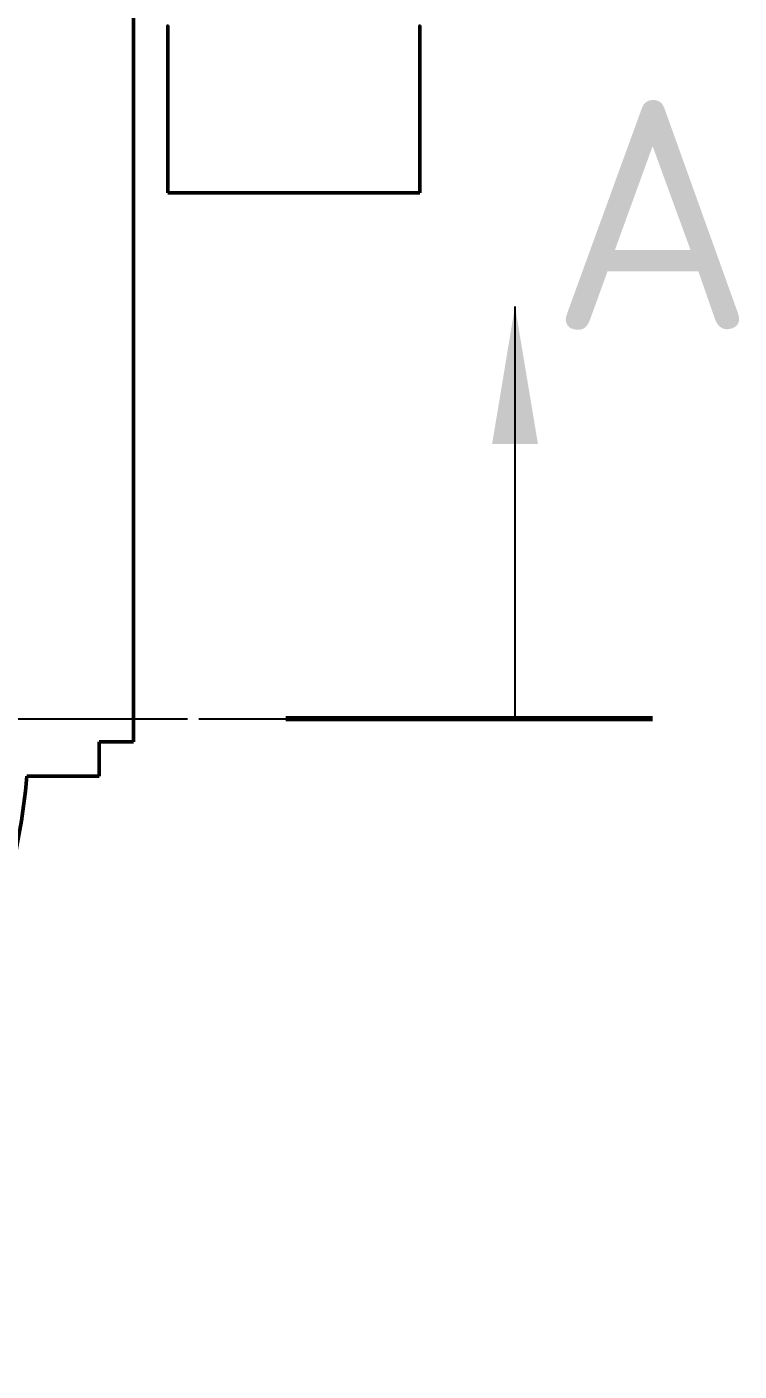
# Model space of a CAD drawing. Header units: millimetres. Extents: x 0 to 420, y 0 to 297.
# Drawn here: x 100.92 to 116.47, y 71.3 to 100.62 of the extents above; entities that cross this region are included whole.
import ezdxf
from ezdxf.enums import TextEntityAlignment as Align

# ---------------------------------------------------------------- set-up
doc = ezdxf.new("R2010")
doc.units = ezdxf.units.MM
doc.linetypes.add('ISO02-TRAZOS', pattern=[3.75, 3, -0.75])
doc.linetypes.add('ISO04-TRAZO-PUNTO', pattern=[7.625, 6, -0.75, 0.125, -0.75])
for name, color, linetype, lineweight in [('01-VISIBLE', 7, 'CONTINUOUS', 50), ('02-OCULTA', 4, 'ISO02-TRAZOS', 25), ('03-EJE', 1, 'ISO04-TRAZO-PUNTO', 25), ('06-TEXTO', 7, 'CONTINUOUS', 25), ('07-RECUADRO', 7, 'CONTINUOUS', 70), ('08-FINA', 5, 'CONTINUOUS', 25)]:
    doc.layers.add(name, color=color, linetype=linetype, lineweight=lineweight)
doc.styles.add('ISO3098', font='isocpeur.ttf')

msp = doc.modelspace()

# ---------------------------------------------------------------- hatches: boundary and pattern name
at = {"layer": '08-FINA'}
h = msp.add_hatch(color=7, dxfattribs=at)
h.dxf.hatch_style = 1
h.paths.add_polyline_path([(111.575, 94.525), (111.075, 91.525), (112.075, 91.525)])

# ---------------------------------------------------------------- linework, layer by layer
at = {"layer": '01-VISIBLE'}
for p, q in [((103.25, 85.025), (103.25, 111.775)), ((104, 97), (109.5, 97)), ((102.5, 84.275), (102.5, 85.025)), ((102.5, 85.025), (103.25, 85.025)), ((100.92, 84.275), (102.5, 84.275))]:
    msp.add_line(p, q, dxfattribs=at)
for points in [[(104, 100.65), (104, 100.6), (104, 100.55), (104, 100.5), (104, 100.45), (104, 100.4), (104, 100.35), (104, 100.3), (104, 100.25), (104, 100.2), (104, 100.15), (104, 100.1), (104, 100.05), (104, 100), (104, 99.95), (104, 99.9), (104, 99.85), (104, 99.8), (104, 99.75), (104, 99.7), (104, 99.65), (104, 99.6), (104, 99.55), (104, 99.5), (104, 99.45), (104, 99.4), (104, 99.35), (104, 99.3), (104, 99.25), (104, 99.2), (104, 99.15), (104, 99.1), (104, 99.05), (104, 99), (104, 98.95), (104, 98.9), (104, 98.85), (104, 98.8), (104, 98.75), (104, 98.7), (104, 98.65), (104, 98.6), (104, 98.55), (104, 98.5), (104, 98.45), (104, 98.4), (104, 98.35), (104, 98.3), (104, 98.25), (104, 98.2), (104, 98.15), (104, 98.1), (104, 98.05), (104, 98), (104, 97.95), (104, 97.9), (104, 97.85), (104, 97.8), (104, 97.75), (104, 97.7), (104, 97.65), (104, 97.6), (104, 97.55), (104, 97.5), (104, 97.45), (104, 97.4), (104, 97.35), (104, 97.3), (104, 97.25), (104, 97.2), (104, 97.15), (104, 97.1), (104, 97.05), (104, 97)], [(109.5, 100.65), (109.5, 100.6), (109.5, 100.55), (109.5, 100.5), (109.5, 100.45), (109.5, 100.4), (109.5, 100.35), (109.5, 100.3), (109.5, 100.25), (109.5, 100.2), (109.5, 100.15), (109.5, 100.1), (109.5, 100.05), (109.5, 100), (109.5, 99.95), (109.5, 99.9), (109.5, 99.85), (109.5, 99.8), (109.5, 99.75), (109.5, 99.7), (109.5, 99.65), (109.5, 99.6), (109.5, 99.55), (109.5, 99.5), (109.5, 99.45), (109.5, 99.4), (109.5, 99.35), (109.5, 99.3), (109.5, 99.25), (109.5, 99.2), (109.5, 99.15), (109.5, 99.1), (109.5, 99.05), (109.5, 99), (109.5, 98.95), (109.5, 98.9), (109.5, 98.85), (109.5, 98.8), (109.5, 98.75), (109.5, 98.7), (109.5, 98.65), (109.5, 98.6), (109.5, 98.55), (109.5, 98.5), (109.5, 98.45), (109.5, 98.4), (109.5, 98.35), (109.5, 98.3), (109.5, 98.25), (109.5, 98.2), (109.5, 98.15), (109.5, 98.1), (109.5, 98.05), (109.5, 98), (109.5, 97.95), (109.5, 97.9), (109.5, 97.85), (109.5, 97.8), (109.5, 97.75), (109.5, 97.7), (109.5, 97.65), (109.5, 97.6), (109.5, 97.55), (109.5, 97.5), (109.5, 97.45), (109.5, 97.4), (109.5, 97.35), (109.5, 97.3), (109.5, 97.25), (109.5, 97.2), (109.5, 97.15), (109.5, 97.1), (109.5, 97.05), (109.5, 97)]]:
    msp.add_lwpolyline(points, dxfattribs=at)
msp.add_arc((86.75, 85.525), 14.225, -85.9689, -5.0413, dxfattribs=at)
msp.add_arc((86.75, 85.525), 14.225, -85.9689, -5.0413, dxfattribs=at)
at = {"layer": '02-OCULTA'}
for p, q in [((103.25, 85.025), (103.25, 112.5)), ((103.25, 85.025), (103.25, 112.5)), ((103.25, 85.025), (103.25, 112.5)), ((102.5, 84.275), (102.5, 85.025)), ((102.5, 85.025), (103.25, 85.025)), ((102.5, 84.275), (102.5, 85.025)), ((102.5, 85.025), (103.25, 85.025)), ((102.5, 84.275), (102.5, 85.025)), ((102.5, 85.025), (103.25, 85.025)), ((100.92, 84.275), (102.5, 84.275)), ((100.92, 84.275), (102.5, 84.275)), ((100.92, 84.275), (102.5, 84.275))]:
    msp.add_line(p, q, dxfattribs=at)
for points in [[(104, 97), (104, 97.075), (104, 97.15), (104, 97.225), (104, 97.3), (104, 97.375), (104, 97.45), (104, 97.525), (104, 97.6), (104, 97.675), (104, 97.75), (104, 97.825), (104, 97.9), (104, 97.975), (104, 98.05), (104, 98.125), (104, 98.2), (104, 98.275), (104, 98.35), (104, 98.425), (104, 98.5), (104, 98.575), (104, 98.65), (104, 98.725), (104, 98.8), (104, 98.875), (104, 98.95), (104, 99.025), (104, 99.1), (104, 99.175), (104, 99.25), (104, 99.325), (104, 99.4), (104, 99.475), (104, 99.55), (104, 99.625), (104, 99.7), (104, 99.775), (104, 99.85), (104, 99.925), (104, 100), (104, 100.075), (104, 100.15), (104, 100.225), (104, 100.3), (104, 100.375), (104, 100.45), (104, 100.525), (104, 100.6), (104, 100.675)], [(109.5, 97), (109.5, 97.075), (109.5, 97.15), (109.5, 97.225), (109.5, 97.3), (109.5, 97.375), (109.5, 97.45), (109.5, 97.525), (109.5, 97.6), (109.5, 97.675), (109.5, 97.75), (109.5, 97.825), (109.5, 97.9), (109.5, 97.975), (109.5, 98.05), (109.5, 98.125), (109.5, 98.2), (109.5, 98.275), (109.5, 98.35), (109.5, 98.425), (109.5, 98.5), (109.5, 98.575), (109.5, 98.65), (109.5, 98.725), (109.5, 98.8), (109.5, 98.875), (109.5, 98.95), (109.5, 99.025), (109.5, 99.1), (109.5, 99.175), (109.5, 99.25), (109.5, 99.325), (109.5, 99.4), (109.5, 99.475), (109.5, 99.55), (109.5, 99.625), (109.5, 99.7), (109.5, 99.775), (109.5, 99.85), (109.5, 99.925), (109.5, 100), (109.5, 100.075), (109.5, 100.15), (109.5, 100.225), (109.5, 100.3), (109.5, 100.375), (109.5, 100.45), (109.5, 100.525), (109.5, 100.6), (109.5, 100.675)]]:
    msp.add_lwpolyline(points, dxfattribs=at)
msp.add_arc((86.75, 85.525), 14.225, -174.9587, -5.0413, dxfattribs=at)
msp.add_arc((86.75, 85.525), 14.225, -174.9587, -5.0413, dxfattribs=at)
at = {"layer": '03-EJE'}
for p, q in [((58.925, 85.525), (114.575, 85.525)), ((67.925, 85.525), (105.575, 85.525))]:
    msp.add_line(p, q, dxfattribs=at)
at = {"layer": '07-RECUADRO'}
msp.add_line((114.575, 85.525), (106.575, 85.525), dxfattribs=at)
at = {"layer": '08-FINA'}
msp.add_line((111.575, 85.525), (111.575, 94.525), dxfattribs=at)

# ---------------------------------------------------------------- texts
at = {"layer": '06-TEXTO', "style": 'ISO3098'}
msp.add_text('A', height=5, dxfattribs=at).set_placement((114.575, 96.525), align=Align.MIDDLE_CENTER)

doc.saveas('drawing.dxf')
